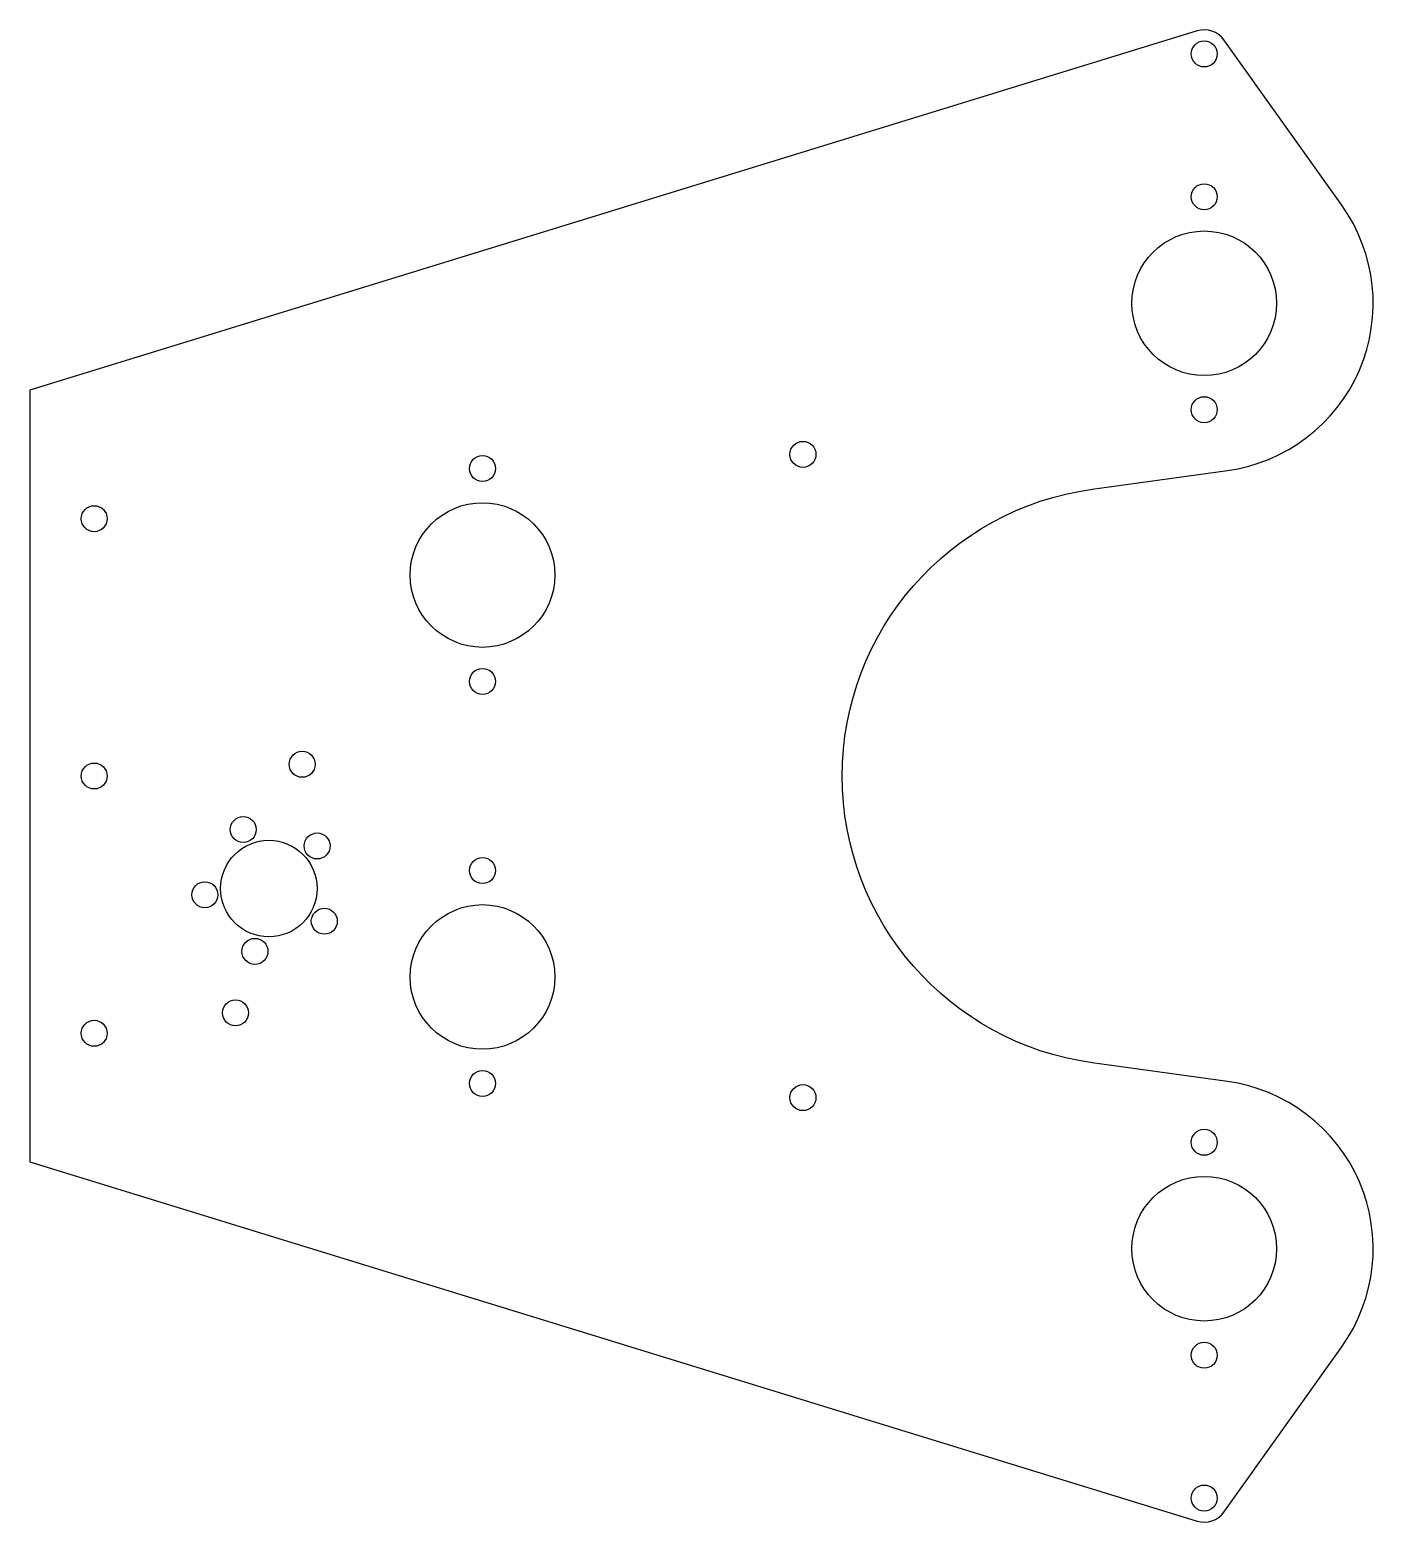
# Model space of a CAD drawing. Header units: inches. Extents: x -9.1 to 1.3, y -5.8 to 5.8.
import ezdxf

# ---------------------------------------------------------------- set-up
doc = ezdxf.new("R2010")
doc.units = ezdxf.units.IN
doc.header["$MEASUREMENT"] = 0

msp = doc.modelspace()

# ---------------------------------------------------------------- linework, layer by layer
msp.add_lwpolyline([(0.153, -5.721), (1.069, -4.436, 0.563587), (0.18, -2.374), (-0.871, -2.229, -0.871191), (-0.871, 2.229), (0.18, 2.374, 0.563587), (1.069, 4.436), (0.153, 5.721, 0.32303), (-0.055, 5.791), (-9.125, 3), (-9.125, -3), (-0.055, -5.791, 0.32303)], format="xyb", close=True)
for centre, radius in [((0, 5.612), 0.101), ((0, 4.502), 0.101), ((0, 3.674), 0.562), ((0, 2.847), 0.101), ((-3.118, 2.5), 0.101), ((-5.608, 2.39), 0.101), ((-8.625, 2), 0.101), ((-5.608, 1.562), 0.562), ((-5.608, 0.735), 0.101), ((-7.009, 0.091), 0.101), ((-8.625, 0), 0.101), ((-7.467, -0.416), 0.101), ((-6.893, -0.544), 0.101), ((-7.268, -0.875), 0.375), ((-5.608, -0.735), 0.101), ((-7.765, -0.923), 0.101), ((-6.837, -1.129), 0.101), ((-5.608, -1.562), 0.562), ((-7.376, -1.363), 0.101), ((-7.527, -1.841), 0.101), ((-8.625, -2), 0.101), ((-5.608, -2.39), 0.101), ((-3.118, -2.5), 0.101), ((0, -2.847), 0.101), ((0, -3.674), 0.562), ((0, -4.502), 0.101), ((0, -5.612), 0.101)]:
    msp.add_circle(centre, radius)

doc.saveas('drawing.dxf')
